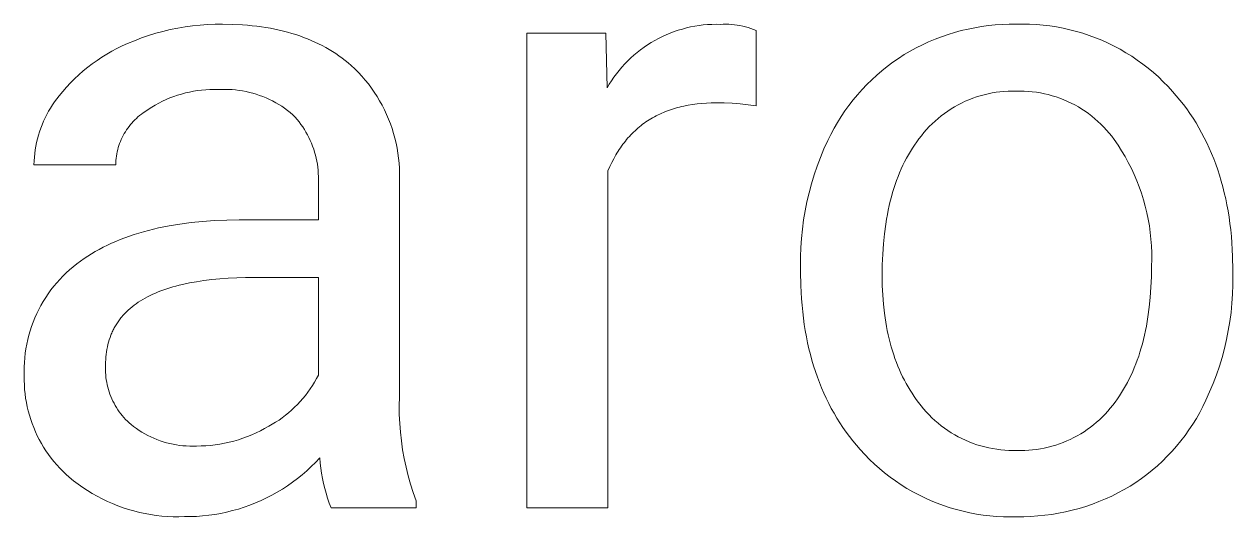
# Model space of a CAD drawing. Header units: millimetres. Extents: x -1576 to 3664, y -445 to 3215.
# Drawn here: x 2599.7 to 2693.6, y 51.7 to 90 of the extents above; entities that cross this region are included whole.
import ezdxf

# ---------------------------------------------------------------- set-up
doc = ezdxf.new("R2010")
doc.units = ezdxf.units.MM
doc.header["$MEASUREMENT"] = 0
doc.layers.add('Domyślny', color=7, linetype='Continuous', true_color=0x000000)

msp = doc.modelspace()

# ---------------------------------------------------------------- linework, layer by layer
at = {"layer": 'Domyślny', "color": 18, "lineweight": 15, "true_color": 0x000000}
for p, q in [((2609.372, 89.088), (2609.931, 89.26)), ((2609.931, 89.26), (2610.496, 89.414)), ((2610.496, 89.414), (2611.065, 89.549)), ((2611.065, 89.549), (2611.639, 89.666)), ((2611.639, 89.666), (2612.215, 89.763)), ((2612.215, 89.763), (2612.795, 89.841)), ((2612.795, 89.841), (2613.377, 89.901)), ((2613.377, 89.901), (2613.961, 89.941)), ((2613.961, 89.941), (2614.546, 89.962)), ((2614.546, 89.962), (2615.131, 89.963)), ((2615.131, 89.963), (2615.915, 89.951)), ((2615.915, 89.951), (2616.678, 89.913)), ((2616.678, 89.913), (2617.052, 89.884)), ((2617.052, 89.884), (2617.42, 89.85)), ((2617.42, 89.85), (2617.783, 89.809)), ((2617.783, 89.809), (2618.141, 89.761)), ((2618.141, 89.761), (2618.493, 89.708)), ((2618.493, 89.708), (2618.84, 89.648)), ((2618.84, 89.648), (2619.181, 89.582)), ((2619.181, 89.582), (2619.517, 89.51)), ((2619.517, 89.51), (2619.848, 89.431)), ((2619.848, 89.431), (2620.174, 89.347)), ((2620.174, 89.347), (2620.494, 89.256)), ((2620.494, 89.256), (2620.808, 89.159)), ((2638.76, 52.408), (2638.76, 89.278)), ((2638.76, 89.278), (2644.885, 89.278)), ((2644.885, 89.278), (2644.989, 85.02)), ((2649.591, 89.15), (2649.897, 89.277)), ((2649.897, 89.277), (2650.207, 89.394)), ((2650.207, 89.394), (2650.52, 89.5)), ((2650.52, 89.5), (2650.837, 89.595)), ((2650.837, 89.595), (2651.158, 89.679)), ((2651.158, 89.679), (2651.48, 89.753)), ((2651.48, 89.753), (2651.805, 89.816)), ((2651.805, 89.816), (2652.133, 89.867)), ((2652.133, 89.867), (2652.461, 89.908)), ((2652.461, 89.908), (2652.791, 89.937)), ((2652.791, 89.937), (2653.121, 89.955)), ((2653.121, 89.955), (2653.453, 89.962)), ((2653.453, 89.962), (2653.784, 89.958)), ((2653.784, 89.958), (2654.003, 89.966)), ((2654.003, 89.966), (2654.222, 89.966)), ((2654.222, 89.966), (2654.442, 89.959)), ((2654.442, 89.959), (2654.661, 89.944)), ((2654.661, 89.944), (2654.879, 89.922)), ((2654.879, 89.922), (2655.097, 89.893)), ((2655.097, 89.893), (2655.313, 89.856)), ((2655.313, 89.856), (2655.528, 89.812)), ((2655.528, 89.812), (2655.742, 89.762)), ((2655.742, 89.762), (2655.954, 89.703)), ((2655.954, 89.703), (2656.163, 89.638)), ((2656.163, 89.638), (2656.371, 89.566)), ((2656.371, 89.566), (2656.575, 89.487)), ((2656.575, 89.487), (2656.575, 83.624)), ((2671.471, 89.171), (2671.984, 89.328)), ((2671.984, 89.328), (2672.502, 89.469)), ((2672.502, 89.469), (2673.025, 89.592)), ((2673.025, 89.592), (2673.551, 89.697)), ((2673.551, 89.697), (2674.08, 89.785)), ((2674.08, 89.785), (2674.612, 89.856)), ((2674.612, 89.856), (2675.146, 89.909)), ((2675.146, 89.909), (2675.682, 89.944)), ((2675.682, 89.944), (2676.218, 89.961)), ((2676.218, 89.961), (2676.755, 89.96)), ((2676.755, 89.96), (2677.281, 89.97)), ((2677.281, 89.97), (2677.807, 89.962)), ((2677.807, 89.962), (2678.332, 89.937)), ((2678.332, 89.937), (2678.856, 89.893)), ((2678.856, 89.893), (2679.378, 89.832)), ((2679.378, 89.832), (2679.898, 89.753)), ((2679.898, 89.753), (2680.415, 89.657)), ((2680.415, 89.657), (2680.928, 89.543)), ((2680.928, 89.543), (2681.438, 89.411)), ((2681.438, 89.411), (2681.942, 89.263)), ((2681.942, 89.263), (2682.441, 89.097)), ((2606.918, 88.079), (2607.322, 88.278)), ((2607.322, 88.278), (2607.733, 88.463)), ((2607.733, 88.463), (2608.272, 88.689)), ((2608.272, 88.689), (2608.819, 88.898)), ((2608.819, 88.898), (2609.372, 89.088)), ((2620.808, 89.159), (2621.118, 89.055)), ((2621.118, 89.055), (2621.422, 88.946)), ((2621.422, 88.946), (2621.72, 88.83)), ((2621.72, 88.83), (2622.013, 88.708)), ((2622.013, 88.708), (2622.301, 88.581)), ((2622.301, 88.581), (2622.584, 88.446)), ((2622.584, 88.446), (2622.861, 88.306)), ((2622.861, 88.306), (2623.133, 88.16)), ((2647.862, 88.179), (2648.136, 88.365)), ((2648.136, 88.365), (2648.416, 88.542)), ((2648.416, 88.542), (2648.702, 88.709)), ((2648.702, 88.709), (2648.993, 88.866)), ((2648.993, 88.866), (2649.29, 89.013)), ((2649.29, 89.013), (2649.591, 89.15)), ((2669, 88.132), (2669.48, 88.373)), ((2669.48, 88.373), (2669.967, 88.597)), ((2669.967, 88.597), (2670.462, 88.805)), ((2670.462, 88.805), (2670.964, 88.996)), ((2670.964, 88.996), (2671.471, 89.171)), ((2682.441, 89.097), (2682.934, 88.915)), ((2682.934, 88.915), (2683.421, 88.716)), ((2683.421, 88.716), (2683.901, 88.5)), ((2683.901, 88.5), (2684.373, 88.268)), ((2684.373, 88.268), (2684.837, 88.021)), ((2605.374, 87.156), (2605.749, 87.406)), ((2605.749, 87.406), (2606.131, 87.643)), ((2606.131, 87.643), (2606.521, 87.868)), ((2606.521, 87.868), (2606.918, 88.079)), ((2623.133, 88.16), (2623.399, 88.008)), ((2623.399, 88.008), (2623.66, 87.849)), ((2623.66, 87.849), (2623.915, 87.684)), ((2623.915, 87.684), (2624.165, 87.514)), ((2624.165, 87.514), (2624.41, 87.337)), ((2624.41, 87.337), (2624.649, 87.154)), ((2646.594, 87.117), (2646.833, 87.347)), ((2646.833, 87.347), (2647.08, 87.568)), ((2647.08, 87.568), (2647.333, 87.78)), ((2647.333, 87.78), (2647.594, 87.984)), ((2647.594, 87.984), (2647.862, 88.179)), ((2667.183, 87.01), (2667.619, 87.315)), ((2667.619, 87.315), (2668.065, 87.604)), ((2668.065, 87.604), (2668.528, 87.876)), ((2668.528, 87.876), (2669, 88.132)), ((2684.837, 88.021), (2685.292, 87.758)), ((2685.292, 87.758), (2685.738, 87.479)), ((2685.738, 87.479), (2686.175, 87.186)), ((2604.303, 86.335), (2604.651, 86.62)), ((2604.651, 86.62), (2605.008, 86.894)), ((2605.008, 86.894), (2605.374, 87.156)), ((2624.649, 87.154), (2624.883, 86.965)), ((2624.883, 86.965), (2625.112, 86.77)), ((2625.112, 86.77), (2625.398, 86.5)), ((2625.398, 86.5), (2625.675, 86.22)), ((2645.721, 86.123), (2645.927, 86.383)), ((2645.927, 86.383), (2646.141, 86.635)), ((2646.141, 86.635), (2646.364, 86.88)), ((2646.364, 86.88), (2646.594, 87.117)), ((2666.342, 86.358), (2666.757, 86.691)), ((2666.757, 86.691), (2667.183, 87.01)), ((2686.175, 87.186), (2686.601, 86.878)), ((2686.601, 86.878), (2687.016, 86.555)), ((2687.016, 86.555), (2687.421, 86.219)), ((2603.318, 85.412), (2603.636, 85.731)), ((2603.636, 85.731), (2603.965, 86.038)), ((2603.965, 86.038), (2604.303, 86.335)), ((2625.675, 86.22), (2625.942, 85.931)), ((2625.942, 85.931), (2626.199, 85.633)), ((2626.199, 85.633), (2626.446, 85.326)), ((2645.158, 85.305), (2645.336, 85.584)), ((2645.336, 85.584), (2645.524, 85.857)), ((2645.524, 85.857), (2645.721, 86.123)), ((2665.167, 85.279), (2665.547, 85.652)), ((2665.547, 85.652), (2665.939, 86.012)), ((2665.939, 86.012), (2666.342, 86.358)), ((2687.421, 86.219), (2687.813, 85.869)), ((2687.813, 85.869), (2688.194, 85.506)), ((2688.194, 85.506), (2688.562, 85.131)), ((2602.428, 84.397), (2602.714, 84.745)), ((2602.714, 84.745), (2603.01, 85.084)), ((2603.01, 85.084), (2603.318, 85.412)), ((2611.939, 84.548), (2611.635, 84.457)), ((2612.246, 84.629), (2611.939, 84.548)), ((2612.555, 84.7), (2612.246, 84.629)), ((2612.867, 84.759), (2612.555, 84.7)), ((2613.181, 84.808), (2612.867, 84.759)), ((2613.496, 84.845), (2613.181, 84.808)), ((2613.813, 84.872), (2613.496, 84.845)), ((2614.13, 84.888), (2613.813, 84.872)), ((2614.447, 84.892), (2614.13, 84.888)), ((2614.764, 84.886), (2614.447, 84.892)), ((2615.038, 84.9), (2614.764, 84.886)), ((2615.312, 84.904), (2615.038, 84.9)), ((2615.587, 84.9), (2615.312, 84.904)), ((2615.86, 84.886), (2615.587, 84.9)), ((2616.134, 84.862), (2615.86, 84.886)), ((2616.406, 84.83), (2616.134, 84.862)), ((2616.677, 84.788), (2616.406, 84.83)), ((2616.946, 84.737), (2616.677, 84.788)), ((2617.214, 84.677), (2616.946, 84.737)), ((2617.479, 84.607), (2617.214, 84.677)), ((2617.742, 84.529), (2617.479, 84.607)), ((2618.002, 84.442), (2617.742, 84.529)), ((2626.446, 85.326), (2626.682, 85.011)), ((2626.682, 85.011), (2626.907, 84.688)), ((2626.907, 84.688), (2627.121, 84.358)), ((2644.989, 85.02), (2645.158, 85.305)), ((2664.107, 84.087), (2664.447, 84.496)), ((2664.447, 84.496), (2664.8, 84.894)), ((2664.8, 84.894), (2665.167, 85.279)), ((2674.281, 84.497), (2673.98, 84.415)), ((2674.585, 84.57), (2674.281, 84.497)), ((2674.891, 84.631), (2674.585, 84.57)), ((2675.199, 84.683), (2674.891, 84.631)), ((2675.508, 84.723), (2675.199, 84.683)), ((2675.819, 84.753), (2675.508, 84.723)), ((2676.131, 84.772), (2675.819, 84.753)), ((2676.443, 84.78), (2676.131, 84.772)), ((2676.755, 84.778), (2676.443, 84.78)), ((2677.071, 84.781), (2676.755, 84.778)), ((2677.387, 84.774), (2677.071, 84.781)), ((2677.703, 84.756), (2677.387, 84.774)), ((2678.018, 84.726), (2677.703, 84.756)), ((2678.331, 84.686), (2678.018, 84.726)), ((2678.643, 84.635), (2678.331, 84.686)), ((2678.953, 84.573), (2678.643, 84.635)), ((2679.261, 84.5), (2678.953, 84.573)), ((2679.566, 84.417), (2679.261, 84.5)), ((2688.562, 85.131), (2688.917, 84.743)), ((2688.917, 84.743), (2689.203, 84.414)), ((2601.758, 83.453), (2601.914, 83.697)), ((2601.914, 83.697), (2602.078, 83.936)), ((2602.078, 83.936), (2602.249, 84.17)), ((2602.249, 84.17), (2602.428, 84.397)), ((2609.895, 83.691), (2609.622, 83.528)), ((2610.173, 83.843), (2609.895, 83.691)), ((2610.456, 83.986), (2610.173, 83.843)), ((2610.745, 84.119), (2610.456, 83.986)), ((2611.037, 84.242), (2610.745, 84.119)), ((2611.334, 84.354), (2611.037, 84.242)), ((2611.635, 84.457), (2611.334, 84.354)), ((2618.259, 84.346), (2618.002, 84.442)), ((2618.512, 84.241), (2618.259, 84.346)), ((2618.762, 84.128), (2618.512, 84.241)), ((2619.008, 84.006), (2618.762, 84.128)), ((2619.249, 83.876), (2619.008, 84.006)), ((2619.486, 83.738), (2619.249, 83.876)), ((2619.718, 83.592), (2619.486, 83.738)), ((2619.945, 83.438), (2619.718, 83.592)), ((2627.121, 84.358), (2627.324, 84.02)), ((2627.324, 84.02), (2627.515, 83.676)), ((2627.515, 83.676), (2627.694, 83.326)), ((2650.781, 83.578), (2650.617, 83.538)), ((2650.946, 83.616), (2650.781, 83.578)), ((2651.283, 83.683), (2650.946, 83.616)), ((2651.628, 83.739), (2651.283, 83.683)), ((2651.981, 83.786), (2651.628, 83.739)), ((2652.341, 83.822), (2651.981, 83.786)), ((2652.71, 83.848), (2652.341, 83.822)), ((2653.086, 83.863), (2652.71, 83.848)), ((2653.469, 83.869), (2653.086, 83.863)), ((2654.093, 83.86), (2653.469, 83.869)), ((2654.716, 83.832), (2654.093, 83.86)), ((2655.338, 83.783), (2654.716, 83.832)), ((2655.958, 83.714), (2655.338, 83.783)), ((2656.575, 83.624), (2655.958, 83.714)), ((2663.468, 83.236), (2663.78, 83.667)), ((2663.78, 83.667), (2664.107, 84.087)), ((2671.978, 83.553), (2671.711, 83.392)), ((2672.25, 83.706), (2671.978, 83.553)), ((2672.528, 83.848), (2672.25, 83.706)), ((2672.81, 83.982), (2672.528, 83.848)), ((2673.097, 84.105), (2672.81, 83.982)), ((2673.388, 84.218), (2673.097, 84.105)), ((2673.682, 84.322), (2673.388, 84.218)), ((2673.98, 84.415), (2673.682, 84.322)), ((2679.868, 84.322), (2679.566, 84.417)), ((2680.166, 84.218), (2679.868, 84.322)), ((2680.461, 84.103), (2680.166, 84.218)), ((2680.751, 83.978), (2680.461, 84.103)), ((2681.037, 83.843), (2680.751, 83.978)), ((2681.318, 83.698), (2681.037, 83.843)), ((2681.594, 83.543), (2681.318, 83.698)), ((2689.203, 84.414), (2689.481, 84.078)), ((2689.481, 84.078), (2689.75, 83.736)), ((2689.75, 83.736), (2690.009, 83.387)), ((2601.22, 82.429), (2601.341, 82.691)), ((2601.341, 82.691), (2601.472, 82.95)), ((2601.472, 82.95), (2601.611, 83.204)), ((2601.611, 83.204), (2601.758, 83.453)), ((2608.428, 82.658), (2608.306, 82.541)), ((2608.554, 82.771), (2608.428, 82.658)), ((2608.684, 82.879), (2608.554, 82.771)), ((2608.817, 82.982), (2608.684, 82.879)), ((2608.954, 83.081), (2608.817, 82.982)), ((2609.094, 83.176), (2608.954, 83.081)), ((2609.355, 83.357), (2609.094, 83.176)), ((2609.622, 83.528), (2609.355, 83.357)), ((2620.166, 83.277), (2619.945, 83.438)), ((2620.382, 83.108), (2620.166, 83.277)), ((2620.592, 82.932), (2620.382, 83.108)), ((2620.756, 82.755), (2620.592, 82.932)), ((2620.914, 82.572), (2620.756, 82.755)), ((2627.694, 83.326), (2627.861, 82.969)), ((2627.861, 82.969), (2628.015, 82.607)), ((2648.396, 82.628), (2648.263, 82.547)), ((2648.53, 82.707), (2648.396, 82.628)), ((2648.666, 82.783), (2648.53, 82.707)), ((2648.805, 82.857), (2648.666, 82.783)), ((2648.945, 82.928), (2648.805, 82.857)), ((2649.087, 82.996), (2648.945, 82.928)), ((2649.231, 83.062), (2649.087, 82.996)), ((2649.378, 83.125), (2649.231, 83.062)), ((2649.526, 83.186), (2649.378, 83.125)), ((2649.676, 83.244), (2649.526, 83.186)), ((2649.828, 83.299), (2649.676, 83.244)), ((2649.982, 83.352), (2649.828, 83.299)), ((2650.138, 83.403), (2649.982, 83.352)), ((2650.295, 83.45), (2650.138, 83.403)), ((2650.455, 83.496), (2650.295, 83.45)), ((2650.617, 83.538), (2650.455, 83.496)), ((2662.888, 82.344), (2663.171, 82.795)), ((2663.171, 82.795), (2663.468, 83.236)), ((2670.703, 82.656), (2670.468, 82.451)), ((2670.945, 82.853), (2670.703, 82.656)), ((2671.194, 83.041), (2670.945, 82.853)), ((2671.45, 83.221), (2671.194, 83.041)), ((2671.711, 83.392), (2671.45, 83.221)), ((2681.864, 83.379), (2681.594, 83.543)), ((2682.128, 83.205), (2681.864, 83.379)), ((2682.386, 83.023), (2682.128, 83.205)), ((2682.638, 82.831), (2682.386, 83.023)), ((2682.882, 82.631), (2682.638, 82.831)), ((2683.12, 82.422), (2682.882, 82.631)), ((2690.009, 83.387), (2690.26, 83.031)), ((2690.26, 83.031), (2690.502, 82.668)), ((2690.502, 82.668), (2690.734, 82.299)), ((2600.908, 81.618), (2601.003, 81.892)), ((2601.003, 81.892), (2601.107, 82.162)), ((2601.107, 82.162), (2601.22, 82.429)), ((2607.663, 81.761), (2607.572, 81.619)), ((2607.759, 81.9), (2607.663, 81.761)), ((2607.86, 82.036), (2607.759, 81.9)), ((2607.965, 82.168), (2607.86, 82.036)), ((2608.074, 82.296), (2607.965, 82.168)), ((2608.188, 82.421), (2608.074, 82.296)), ((2608.306, 82.541), (2608.188, 82.421)), ((2621.065, 82.385), (2620.914, 82.572)), ((2621.21, 82.192), (2621.065, 82.385)), ((2621.348, 81.995), (2621.21, 82.192)), ((2621.48, 81.793), (2621.348, 81.995)), ((2621.604, 81.587), (2621.48, 81.793)), ((2628.015, 82.607), (2628.158, 82.24)), ((2628.158, 82.24), (2628.287, 81.869)), ((2628.287, 81.869), (2628.404, 81.493)), ((2647.159, 81.699), (2647.046, 81.592)), ((2647.274, 81.803), (2647.159, 81.699)), ((2647.391, 81.905), (2647.274, 81.803)), ((2647.51, 82.005), (2647.391, 81.905)), ((2647.63, 82.102), (2647.51, 82.005)), ((2647.753, 82.196), (2647.63, 82.102)), ((2647.878, 82.287), (2647.753, 82.196)), ((2648.004, 82.376), (2647.878, 82.287)), ((2648.133, 82.463), (2648.004, 82.376)), ((2648.263, 82.547), (2648.133, 82.463)), ((2662.369, 81.416), (2662.621, 81.884)), ((2662.621, 81.884), (2662.888, 82.344)), ((2669.806, 81.788), (2669.602, 81.553)), ((2670.019, 82.017), (2669.806, 81.788)), ((2670.24, 82.238), (2670.019, 82.017)), ((2670.468, 82.451), (2670.24, 82.238)), ((2683.35, 82.205), (2683.12, 82.422)), ((2683.573, 81.981), (2683.35, 82.205)), ((2683.787, 81.748), (2683.573, 81.981)), ((2683.993, 81.509), (2683.787, 81.748)), ((2690.734, 82.299), (2690.958, 81.923)), ((2690.958, 81.923), (2691.172, 81.54)), ((2600.62, 80.497), (2600.678, 80.781)), ((2600.678, 80.781), (2600.745, 81.062)), ((2600.745, 81.062), (2600.822, 81.342)), ((2600.822, 81.342), (2600.908, 81.618)), ((2607.19, 80.868), (2607.13, 80.71)), ((2607.256, 81.023), (2607.19, 80.868)), ((2607.328, 81.176), (2607.256, 81.023)), ((2607.404, 81.326), (2607.328, 81.176)), ((2607.485, 81.474), (2607.404, 81.326)), ((2607.572, 81.619), (2607.485, 81.474)), ((2621.722, 81.377), (2621.604, 81.587)), ((2621.832, 81.162), (2621.722, 81.377)), ((2621.936, 80.945), (2621.832, 81.162)), ((2622.031, 80.724), (2621.936, 80.945)), ((2628.404, 81.493), (2628.508, 81.113)), ((2628.508, 81.113), (2628.599, 80.73)), ((2646.311, 80.769), (2646.214, 80.642)), ((2646.41, 80.895), (2646.311, 80.769)), ((2646.511, 81.017), (2646.41, 80.895)), ((2646.614, 81.137), (2646.511, 81.017)), ((2646.719, 81.255), (2646.614, 81.137)), ((2646.826, 81.37), (2646.719, 81.255)), ((2646.935, 81.482), (2646.826, 81.37)), ((2647.046, 81.592), (2646.935, 81.482)), ((2661.835, 80.284), (2662.133, 80.939)), ((2662.133, 80.939), (2662.369, 81.416)), ((2669.042, 80.827), (2668.871, 80.587)), ((2669.217, 81.061), (2669.042, 80.827)), ((2669.405, 81.31), (2669.217, 81.061)), ((2669.602, 81.553), (2669.405, 81.31)), ((2684.191, 81.262), (2683.993, 81.509)), ((2684.38, 81.009), (2684.191, 81.262)), ((2684.676, 80.579), (2684.38, 81.009)), ((2691.172, 81.54), (2691.378, 81.15)), ((2691.378, 81.15), (2691.574, 80.754)), ((2691.574, 80.754), (2691.761, 80.351)), ((2600.504, 79.636), (2600.533, 79.924)), ((2600.533, 79.924), (2600.572, 80.211)), ((2600.572, 80.211), (2600.62, 80.497)), ((2606.907, 79.897), (2606.88, 79.73)), ((2606.941, 80.062), (2606.907, 79.897)), ((2606.98, 80.227), (2606.941, 80.062)), ((2607.024, 80.389), (2606.98, 80.227)), ((2607.074, 80.551), (2607.024, 80.389)), ((2607.13, 80.71), (2607.074, 80.551)), ((2622.12, 80.499), (2622.031, 80.724)), ((2622.2, 80.272), (2622.12, 80.499)), ((2622.273, 80.043), (2622.2, 80.272)), ((2622.338, 79.811), (2622.273, 80.043)), ((2622.395, 79.577), (2622.338, 79.811)), ((2628.599, 80.73), (2628.677, 80.344)), ((2628.677, 80.344), (2628.741, 79.956)), ((2628.741, 79.956), (2628.792, 79.565)), ((2645.672, 79.821), (2645.588, 79.675)), ((2645.757, 79.964), (2645.672, 79.821)), ((2645.845, 80.105), (2645.757, 79.964)), ((2645.934, 80.243), (2645.845, 80.105)), ((2646.025, 80.378), (2645.934, 80.243)), ((2646.118, 80.511), (2646.025, 80.378)), ((2646.214, 80.642), (2646.118, 80.511)), ((2661.559, 79.62), (2661.835, 80.284)), ((2668.395, 79.829), (2668.247, 79.563)), ((2668.548, 80.088), (2668.395, 79.829)), ((2668.707, 80.341), (2668.548, 80.088)), ((2668.871, 80.587), (2668.707, 80.341)), ((2684.958, 80.14), (2684.676, 80.579)), ((2685.224, 79.692), (2684.958, 80.14)), ((2691.761, 80.351), (2691.94, 79.941)), ((2691.94, 79.941), (2692.109, 79.524)), ((2600.474, 79.058), (2600.484, 79.347)), ((2606.825, 79.058), (2600.474, 79.058)), ((2600.484, 79.347), (2600.504, 79.636)), ((2606.83, 79.227), (2606.825, 79.058)), ((2606.841, 79.395), (2606.83, 79.227)), ((2606.858, 79.563), (2606.841, 79.395)), ((2606.88, 79.73), (2606.858, 79.563)), ((2622.445, 79.341), (2622.395, 79.577)), ((2622.486, 79.103), (2622.445, 79.341)), ((2622.519, 78.865), (2622.486, 79.103)), ((2622.545, 78.625), (2622.519, 78.865)), ((2628.792, 79.565), (2628.83, 79.174)), ((2628.83, 79.174), (2628.855, 78.781)), ((2645.2, 78.907), (2645.059, 78.582)), ((2645.35, 79.222), (2645.2, 78.907)), ((2645.507, 79.526), (2645.35, 79.222)), ((2645.588, 79.675), (2645.507, 79.526)), ((2661.073, 78.267), (2661.305, 78.947)), ((2661.305, 78.947), (2661.559, 79.62)), ((2667.968, 79.013), (2667.836, 78.728)), ((2668.104, 79.291), (2667.968, 79.013)), ((2668.247, 79.563), (2668.104, 79.291)), ((2685.476, 79.235), (2685.224, 79.692)), ((2685.712, 78.77), (2685.476, 79.235)), ((2692.109, 79.524), (2692.269, 79.101)), ((2692.269, 79.101), (2692.42, 78.671)), ((2622.562, 78.385), (2622.545, 78.625)), ((2622.571, 78.144), (2622.562, 78.385)), ((2622.571, 77.903), (2622.571, 78.144)), ((2628.855, 78.781), (2628.866, 78.387)), ((2628.866, 78.387), (2628.863, 77.994)), ((2628.863, 77.994), (2628.863, 61.033)), ((2645.059, 78.582), (2645.059, 52.408)), ((2660.864, 77.579), (2661.073, 78.267)), ((2667.59, 78.14), (2667.476, 77.837)), ((2667.711, 78.438), (2667.59, 78.14)), ((2667.836, 78.728), (2667.711, 78.438)), ((2685.933, 78.297), (2685.712, 78.77)), ((2686.138, 77.817), (2685.933, 78.297)), ((2692.42, 78.671), (2692.562, 78.234)), ((2692.562, 78.234), (2692.694, 77.79)), ((2622.564, 77.662), (2622.571, 77.903)), ((2622.564, 74.766), (2622.564, 77.662)), ((2660.677, 76.884), (2660.864, 77.579)), ((2667.263, 77.211), (2667.165, 76.888)), ((2667.367, 77.527), (2667.263, 77.211)), ((2667.476, 77.837), (2667.367, 77.527)), ((2686.326, 77.331), (2686.138, 77.817)), ((2686.499, 76.838), (2686.326, 77.331)), ((2692.694, 77.79), (2692.818, 77.34)), ((2692.818, 77.34), (2692.932, 76.883)), ((2660.373, 75.479), (2660.514, 76.184)), ((2660.514, 76.184), (2660.677, 76.884)), ((2666.986, 76.224), (2666.905, 75.882)), ((2667.073, 76.559), (2666.986, 76.224)), ((2667.165, 76.888), (2667.073, 76.559)), ((2686.655, 76.34), (2686.499, 76.838)), ((2686.794, 75.838), (2686.655, 76.34)), ((2692.932, 76.883), (2693.038, 76.419)), ((2693.038, 76.419), (2693.134, 75.948)), ((2660.256, 74.769), (2660.373, 75.479)), ((2666.759, 75.18), (2666.695, 74.82)), ((2666.829, 75.535), (2666.759, 75.18)), ((2666.905, 75.882), (2666.829, 75.535)), ((2686.916, 75.331), (2686.794, 75.838)), ((2687.021, 74.82), (2686.916, 75.331)), ((2693.134, 75.948), (2693.221, 75.471)), ((2693.221, 75.471), (2693.299, 74.987)), ((2610.156, 74.149), (2610.559, 74.233)), ((2610.559, 74.233), (2610.968, 74.312)), ((2610.968, 74.312), (2611.809, 74.45)), ((2611.809, 74.45), (2612.676, 74.563)), ((2612.676, 74.563), (2613.572, 74.652)), ((2613.572, 74.652), (2614.494, 74.715)), ((2614.494, 74.715), (2615.445, 74.753)), ((2615.445, 74.753), (2616.422, 74.766)), ((2616.422, 74.766), (2622.564, 74.766)), ((2660.162, 74.056), (2660.256, 74.769)), ((2666.636, 74.453), (2666.535, 73.7)), ((2666.695, 74.82), (2666.636, 74.453)), ((2687.11, 74.306), (2687.021, 74.82)), ((2687.181, 73.789), (2687.11, 74.306)), ((2693.299, 74.987), (2693.368, 74.496)), ((2693.368, 74.496), (2693.428, 73.998)), ((2606.84, 73.108), (2607.181, 73.249)), ((2607.181, 73.249), (2607.529, 73.383)), ((2607.529, 73.383), (2607.883, 73.511)), ((2607.883, 73.511), (2608.245, 73.632)), ((2608.245, 73.632), (2608.613, 73.748)), ((2608.613, 73.748), (2608.988, 73.857)), ((2608.988, 73.857), (2609.371, 73.961)), ((2609.371, 73.961), (2609.76, 74.058)), ((2609.76, 74.058), (2610.156, 74.149)), ((2660.044, 72.623), (2660.091, 73.341)), ((2660.091, 73.341), (2660.162, 74.056)), ((2666.535, 73.7), (2666.457, 72.922)), ((2687.235, 73.27), (2687.181, 73.789)), ((2687.271, 72.749), (2687.235, 73.27)), ((2693.428, 73.998), (2693.478, 73.494)), ((2693.478, 73.494), (2693.52, 72.983)), ((2604.942, 72.139), (2605.241, 72.316)), ((2605.241, 72.316), (2605.547, 72.486)), ((2605.547, 72.486), (2605.86, 72.651)), ((2605.86, 72.651), (2606.18, 72.81)), ((2606.18, 72.81), (2606.507, 72.962)), ((2606.507, 72.962), (2606.84, 73.108)), ((2660.021, 71.904), (2660.044, 72.623)), ((2666.457, 72.922), (2666.4, 72.118)), ((2687.29, 72.228), (2687.271, 72.749)), ((2693.52, 72.983), (2693.552, 72.465)), ((2693.552, 72.465), (2693.575, 71.94)), ((2603.518, 71.138), (2603.798, 71.36)), ((2603.798, 71.36), (2604.086, 71.572)), ((2604.086, 71.572), (2604.364, 71.767)), ((2604.364, 71.767), (2604.649, 71.956)), ((2604.649, 71.956), (2604.942, 72.139)), ((2660.022, 71.185), (2660.021, 71.904)), ((2666.4, 72.118), (2666.367, 71.289)), ((2687.277, 71.185), (2687.292, 71.706)), ((2687.292, 71.706), (2687.29, 72.228)), ((2693.575, 71.94), (2693.593, 70.871)), ((2602.479, 70.158), (2602.726, 70.416)), ((2602.726, 70.416), (2602.982, 70.666)), ((2602.982, 70.666), (2603.246, 70.907)), ((2603.246, 70.907), (2603.518, 71.138)), ((2660.022, 70.749), (2660.022, 71.185)), ((2660.04, 69.686), (2660.022, 70.749)), ((2666.367, 71.289), (2666.355, 70.435)), ((2666.355, 70.435), (2666.366, 69.678)), ((2687.266, 70.35), (2687.277, 71.185)), ((2693.593, 70.871), (2693.593, 70.435)), ((2693.593, 70.435), (2693.593, 69.722)), ((2601.793, 69.335), (2602.012, 69.617)), ((2602.012, 69.617), (2602.241, 69.892)), ((2602.241, 69.892), (2602.479, 70.158)), ((2611.019, 69.495), (2610.785, 69.421)), ((2611.26, 69.567), (2611.019, 69.495)), ((2611.506, 69.635), (2611.26, 69.567)), ((2611.758, 69.699), (2611.506, 69.635)), ((2612.015, 69.761), (2611.758, 69.699)), ((2612.547, 69.874), (2612.015, 69.761)), ((2613.102, 69.973), (2612.547, 69.874)), ((2613.68, 70.059), (2613.102, 69.973)), ((2614.281, 70.133), (2613.68, 70.059)), ((2614.904, 70.192), (2614.281, 70.133)), ((2615.55, 70.239), (2614.904, 70.192)), ((2616.219, 70.272), (2615.55, 70.239)), ((2616.911, 70.292), (2616.219, 70.272)), ((2617.626, 70.299), (2616.911, 70.292)), ((2622.564, 70.299), (2617.626, 70.299)), ((2622.564, 62.726), (2622.564, 70.299)), ((2660.062, 69.165), (2660.04, 69.686)), ((2666.366, 69.678), (2666.4, 68.94)), ((2687.177, 68.749), (2687.232, 69.538)), ((2687.232, 69.538), (2687.266, 70.35)), ((2693.593, 69.722), (2693.57, 69.01)), ((2601.195, 68.445), (2601.384, 68.748)), ((2601.384, 68.748), (2601.583, 69.045)), ((2601.583, 69.045), (2601.793, 69.335)), ((2608.928, 68.6), (2608.75, 68.492)), ((2609.111, 68.704), (2608.928, 68.6)), ((2609.301, 68.805), (2609.111, 68.704)), ((2609.496, 68.903), (2609.301, 68.805)), ((2609.696, 68.998), (2609.496, 68.903)), ((2609.903, 69.089), (2609.696, 68.998)), ((2610.115, 69.177), (2609.903, 69.089)), ((2610.332, 69.261), (2610.115, 69.177)), ((2610.556, 69.343), (2610.332, 69.261)), ((2610.785, 69.421), (2610.556, 69.343)), ((2660.094, 68.65), (2660.062, 69.165)), ((2660.134, 68.142), (2660.094, 68.65)), ((2666.4, 68.94), (2666.455, 68.221)), ((2687.1, 67.985), (2687.177, 68.749)), ((2693.57, 69.01), (2693.523, 68.299)), ((2600.692, 67.499), (2600.849, 67.82)), ((2600.849, 67.82), (2601.017, 68.135)), ((2601.017, 68.135), (2601.195, 68.445)), ((2607.663, 67.645), (2607.531, 67.51)), ((2607.801, 67.776), (2607.663, 67.645)), ((2607.945, 67.903), (2607.801, 67.776)), ((2608.095, 68.028), (2607.945, 67.903)), ((2608.25, 68.149), (2608.095, 68.028)), ((2608.411, 68.266), (2608.25, 68.149)), ((2608.578, 68.381), (2608.411, 68.266)), ((2608.75, 68.492), (2608.578, 68.381)), ((2660.184, 67.641), (2660.134, 68.142)), ((2660.242, 67.146), (2660.184, 67.641)), ((2666.455, 68.221), (2666.532, 67.52)), ((2687.001, 67.244), (2687.1, 67.985)), ((2693.523, 68.299), (2693.453, 67.589)), ((2600.289, 66.506), (2600.412, 66.841)), ((2600.412, 66.841), (2600.546, 67.172)), ((2600.546, 67.172), (2600.692, 67.499)), ((2606.903, 66.713), (2606.854, 66.636)), ((2606.953, 66.79), (2606.903, 66.713)), ((2607.004, 66.865), (2606.953, 66.79)), ((2607.057, 66.94), (2607.004, 66.865)), ((2607.111, 67.015), (2607.057, 66.94)), ((2607.167, 67.088), (2607.111, 67.015)), ((2607.224, 67.16), (2607.167, 67.088)), ((2607.282, 67.232), (2607.224, 67.16)), ((2607.404, 67.373), (2607.282, 67.232)), ((2607.531, 67.51), (2607.404, 67.373)), ((2660.31, 66.659), (2660.242, 67.146)), ((2660.386, 66.178), (2660.31, 66.659)), ((2666.532, 67.52), (2666.579, 67.177)), ((2666.579, 67.177), (2666.631, 66.839)), ((2666.631, 66.839), (2666.689, 66.505)), ((2686.879, 66.526), (2686.943, 66.882)), ((2686.943, 66.882), (2687.001, 67.244)), ((2693.359, 66.883), (2693.243, 66.18)), ((2693.453, 67.589), (2693.359, 66.883)), ((2599.99, 65.476), (2600.078, 65.823)), ((2600.078, 65.823), (2600.178, 66.166)), ((2600.178, 66.166), (2600.289, 66.506)), ((2606.445, 65.816), (2606.381, 65.642)), ((2606.48, 65.901), (2606.445, 65.816)), ((2606.516, 65.986), (2606.48, 65.901)), ((2606.553, 66.07), (2606.516, 65.986)), ((2606.592, 66.153), (2606.553, 66.07)), ((2606.632, 66.236), (2606.592, 66.153)), ((2606.674, 66.317), (2606.632, 66.236)), ((2606.717, 66.398), (2606.674, 66.317)), ((2606.761, 66.478), (2606.717, 66.398)), ((2606.807, 66.557), (2606.761, 66.478)), ((2606.854, 66.636), (2606.807, 66.557)), ((2660.472, 65.703), (2660.386, 66.178)), ((2666.689, 66.505), (2666.753, 66.175)), ((2666.753, 66.175), (2666.822, 65.851)), ((2666.822, 65.851), (2666.896, 65.531)), ((2686.655, 65.493), (2686.736, 65.832)), ((2686.736, 65.832), (2686.81, 66.176)), ((2686.81, 66.176), (2686.879, 66.526)), ((2693.243, 66.18), (2693.104, 65.481)), ((2599.851, 64.775), (2599.914, 65.127)), ((2599.914, 65.127), (2599.99, 65.476)), ((2606.178, 64.913), (2606.141, 64.723)), ((2606.22, 65.1), (2606.178, 64.913)), ((2606.268, 65.284), (2606.22, 65.1)), ((2606.321, 65.464), (2606.268, 65.284)), ((2606.381, 65.642), (2606.321, 65.464)), ((2660.567, 65.236), (2660.472, 65.703)), ((2660.67, 64.775), (2660.567, 65.236)), ((2666.896, 65.531), (2666.977, 65.216)), ((2666.977, 65.216), (2667.062, 64.906)), ((2667.062, 64.906), (2667.153, 64.6)), ((2686.382, 64.513), (2686.479, 64.834)), ((2686.479, 64.834), (2686.57, 65.161)), ((2686.57, 65.161), (2686.655, 65.493)), ((2692.941, 64.787), (2692.756, 64.098)), ((2693.104, 65.481), (2692.941, 64.787)), ((2599.732, 63.71), (2599.759, 64.067)), ((2599.759, 64.067), (2599.799, 64.422)), ((2599.799, 64.422), (2599.851, 64.775)), ((2606.051, 63.928), (2606.043, 63.721)), ((2606.065, 64.132), (2606.051, 63.928)), ((2606.085, 64.332), (2606.065, 64.132)), ((2606.11, 64.529), (2606.085, 64.332)), ((2606.141, 64.723), (2606.11, 64.529)), ((2660.783, 64.32), (2660.67, 64.775)), ((2660.905, 63.873), (2660.783, 64.32)), ((2661.035, 63.432), (2660.905, 63.873)), ((2667.153, 64.6), (2667.25, 64.299)), ((2667.25, 64.299), (2667.352, 64.003)), ((2667.352, 64.003), (2667.46, 63.712)), ((2686.059, 63.585), (2686.172, 63.889)), ((2686.172, 63.889), (2686.28, 64.198)), ((2686.28, 64.198), (2686.382, 64.513)), ((2692.756, 64.098), (2692.549, 63.417)), ((2599.714, 62.996), (2599.717, 63.353)), ((2599.724, 62.639), (2599.714, 62.996)), ((2599.717, 63.353), (2599.732, 63.71)), ((2606.033, 63.318), (2606.032, 63.125)), ((2606.032, 63.125), (2606.037, 62.933)), ((2606.04, 63.511), (2606.033, 63.318)), ((2606.037, 62.933), (2606.05, 62.74)), ((2606.043, 63.721), (2606.04, 63.511)), ((2661.175, 62.997), (2661.035, 63.432)), ((2661.324, 62.569), (2661.175, 62.997)), ((2667.46, 63.712), (2667.573, 63.426)), ((2667.573, 63.426), (2667.692, 63.144)), ((2667.692, 63.144), (2667.816, 62.867)), ((2685.687, 62.71), (2685.816, 62.996)), ((2685.816, 62.996), (2685.941, 63.288)), ((2685.941, 63.288), (2686.059, 63.585)), ((2692.549, 63.417), (2692.319, 62.742)), ((2599.721, 62.298), (2599.724, 62.639)), ((2599.731, 61.957), (2599.721, 62.298)), ((2606.05, 62.74), (2606.068, 62.548)), ((2606.068, 62.548), (2606.094, 62.357)), ((2606.094, 62.357), (2606.125, 62.167)), ((2606.125, 62.167), (2606.163, 61.978)), ((2606.163, 61.978), (2606.208, 61.79)), ((2622.101, 61.911), (2622.264, 62.177)), ((2622.264, 62.177), (2622.419, 62.449)), ((2622.419, 62.449), (2622.564, 62.726)), ((2661.482, 62.148), (2661.324, 62.569)), ((2661.649, 61.734), (2661.482, 62.148)), ((2667.816, 62.867), (2667.945, 62.595)), ((2667.945, 62.595), (2668.081, 62.328)), ((2668.081, 62.328), (2668.222, 62.065)), ((2668.222, 62.065), (2668.368, 61.808)), ((2685.264, 61.886), (2685.411, 62.155)), ((2685.411, 62.155), (2685.551, 62.429)), ((2685.551, 62.429), (2685.687, 62.71)), ((2692.068, 62.075), (2691.794, 61.417)), ((2692.319, 62.742), (2692.068, 62.075)), ((2599.751, 61.617), (2599.731, 61.957)), ((2599.784, 61.277), (2599.751, 61.617)), ((2599.828, 60.939), (2599.784, 61.277)), ((2606.208, 61.79), (2606.259, 61.604)), ((2606.259, 61.604), (2606.316, 61.42)), ((2606.316, 61.42), (2606.38, 61.238)), ((2606.38, 61.238), (2606.449, 61.058)), ((2606.449, 61.058), (2606.525, 60.881)), ((2621.359, 60.905), (2621.557, 61.147)), ((2621.557, 61.147), (2621.747, 61.396)), ((2621.747, 61.396), (2621.928, 61.651)), ((2621.928, 61.651), (2622.101, 61.911)), ((2628.863, 61.033), (2628.847, 60.347)), ((2661.825, 61.326), (2661.649, 61.734)), ((2662.01, 60.925), (2661.825, 61.326)), ((2668.368, 61.808), (2668.52, 61.555)), ((2668.52, 61.555), (2668.677, 61.308)), ((2668.677, 61.308), (2668.84, 61.065)), ((2668.84, 61.065), (2669.008, 60.827)), ((2684.624, 60.869), (2684.792, 61.114)), ((2684.792, 61.114), (2684.955, 61.366)), ((2684.955, 61.366), (2685.112, 61.623)), ((2685.112, 61.623), (2685.264, 61.886)), ((2691.794, 61.417), (2691.499, 60.768)), ((2599.883, 60.603), (2599.828, 60.939)), ((2599.95, 60.269), (2599.883, 60.603)), ((2600.029, 59.937), (2599.95, 60.269)), ((2606.525, 60.881), (2606.606, 60.706)), ((2606.606, 60.706), (2606.694, 60.534)), ((2606.694, 60.534), (2606.787, 60.365)), ((2606.787, 60.365), (2606.886, 60.2)), ((2606.886, 60.2), (2606.991, 60.038)), ((2620.49, 60.008), (2620.718, 60.222)), ((2620.718, 60.222), (2620.94, 60.442)), ((2620.94, 60.442), (2621.153, 60.67)), ((2621.153, 60.67), (2621.359, 60.905)), ((2628.847, 60.347), (2628.853, 59.66)), ((2662.204, 60.53), (2662.01, 60.925)), ((2662.408, 60.142), (2662.204, 60.53)), ((2662.62, 59.761), (2662.408, 60.142)), ((2669.008, 60.827), (2669.182, 60.594)), ((2669.182, 60.594), (2669.374, 60.343)), ((2669.374, 60.343), (2669.574, 60.099)), ((2669.574, 60.099), (2669.782, 59.861)), ((2683.879, 59.914), (2684.077, 60.146)), ((2684.077, 60.146), (2684.268, 60.384)), ((2684.268, 60.384), (2684.45, 60.628)), ((2684.45, 60.628), (2684.624, 60.869)), ((2691.269, 60.291), (2691.022, 59.821)), ((2691.499, 60.768), (2691.269, 60.291)), ((2600.118, 59.608), (2600.029, 59.937)), ((2600.219, 59.282), (2600.118, 59.608)), ((2600.331, 58.96), (2600.219, 59.282)), ((2606.991, 60.038), (2607.101, 59.879)), ((2607.101, 59.879), (2607.216, 59.725)), ((2607.216, 59.725), (2607.337, 59.574)), ((2607.337, 59.574), (2607.462, 59.428)), ((2607.462, 59.428), (2607.593, 59.286)), ((2607.593, 59.286), (2607.728, 59.148)), ((2607.728, 59.148), (2607.868, 59.015)), ((2619.247, 59.064), (2619.508, 59.236)), ((2619.508, 59.236), (2619.763, 59.417)), ((2619.763, 59.417), (2620.012, 59.606)), ((2620.012, 59.606), (2620.254, 59.803)), ((2620.254, 59.803), (2620.49, 60.008)), ((2628.853, 59.66), (2628.883, 58.974)), ((2662.841, 59.386), (2662.62, 59.761)), ((2663.072, 59.018), (2662.841, 59.386)), ((2669.782, 59.861), (2669.999, 59.632)), ((2669.999, 59.632), (2670.223, 59.41)), ((2670.223, 59.41), (2670.455, 59.195)), ((2670.455, 59.195), (2670.694, 58.989)), ((2683.01, 59.058), (2683.238, 59.261)), ((2683.238, 59.261), (2683.459, 59.471)), ((2683.459, 59.471), (2683.672, 59.689)), ((2683.672, 59.689), (2683.879, 59.914)), ((2690.76, 59.36), (2690.482, 58.909)), ((2691.022, 59.821), (2690.76, 59.36)), ((2600.453, 58.642), (2600.331, 58.96)), ((2600.587, 58.328), (2600.453, 58.642)), ((2600.731, 58.02), (2600.587, 58.328)), ((2607.868, 59.015), (2608.012, 58.887)), ((2608.012, 58.887), (2608.217, 58.727)), ((2608.217, 58.727), (2608.427, 58.574)), ((2608.427, 58.574), (2608.643, 58.428)), ((2608.643, 58.428), (2608.863, 58.29)), ((2608.863, 58.29), (2609.088, 58.159)), ((2617.394, 58.083), (2617.73, 58.233)), ((2617.73, 58.233), (2618.062, 58.393)), ((2618.062, 58.393), (2618.388, 58.565)), ((2618.388, 58.565), (2618.708, 58.747)), ((2618.708, 58.747), (2618.98, 58.901)), ((2618.98, 58.901), (2619.247, 59.064)), ((2628.883, 58.974), (2628.936, 58.29)), ((2628.936, 58.29), (2629.011, 57.607)), ((2663.311, 58.656), (2663.072, 59.018)), ((2663.56, 58.301), (2663.311, 58.656)), ((2663.818, 57.953), (2663.56, 58.301)), ((2670.694, 58.989), (2670.94, 58.792)), ((2670.94, 58.792), (2671.192, 58.602)), ((2671.192, 58.602), (2671.452, 58.422)), ((2671.452, 58.422), (2671.717, 58.251)), ((2671.717, 58.251), (2671.988, 58.089)), ((2681.776, 58.165), (2682.034, 58.327)), ((2682.034, 58.327), (2682.287, 58.497)), ((2682.287, 58.497), (2682.535, 58.676)), ((2682.535, 58.676), (2682.776, 58.863)), ((2682.776, 58.863), (2683.01, 59.058)), ((2690.188, 58.467), (2689.88, 58.036)), ((2690.482, 58.909), (2690.188, 58.467)), ((2600.885, 57.716), (2600.731, 58.02)), ((2601.05, 57.417), (2600.885, 57.716)), ((2601.224, 57.124), (2601.05, 57.417)), ((2609.088, 58.159), (2609.318, 58.036)), ((2609.318, 58.036), (2609.552, 57.922)), ((2609.552, 57.922), (2609.789, 57.815)), ((2609.789, 57.815), (2610.03, 57.717)), ((2610.03, 57.717), (2610.274, 57.627)), ((2610.274, 57.627), (2610.521, 57.545)), ((2610.521, 57.545), (2610.771, 57.472)), ((2610.771, 57.472), (2611.023, 57.408)), ((2611.023, 57.408), (2611.277, 57.352)), ((2611.277, 57.352), (2611.533, 57.306)), ((2611.533, 57.306), (2611.791, 57.268)), ((2611.791, 57.268), (2612.05, 57.239)), ((2614.193, 57.266), (2614.559, 57.308)), ((2614.559, 57.308), (2614.923, 57.363)), ((2614.923, 57.363), (2615.285, 57.43)), ((2615.285, 57.43), (2615.645, 57.509)), ((2615.645, 57.509), (2616.002, 57.601)), ((2616.002, 57.601), (2616.356, 57.704)), ((2616.356, 57.704), (2616.706, 57.818)), ((2616.706, 57.818), (2617.052, 57.945)), ((2617.052, 57.945), (2617.394, 58.083)), ((2629.011, 57.607), (2629.11, 56.928)), ((2664.085, 57.611), (2663.818, 57.953)), ((2664.36, 57.276), (2664.085, 57.611)), ((2664.645, 56.947), (2664.36, 57.276)), ((2671.988, 58.089), (2672.264, 57.936)), ((2672.264, 57.936), (2672.545, 57.793)), ((2672.545, 57.793), (2672.832, 57.66)), ((2672.832, 57.66), (2673.122, 57.537)), ((2673.122, 57.537), (2673.417, 57.424)), ((2673.417, 57.424), (2673.715, 57.321)), ((2673.715, 57.321), (2674.017, 57.229)), ((2679.541, 57.203), (2679.833, 57.289)), ((2679.833, 57.289), (2680.122, 57.386)), ((2680.122, 57.386), (2680.408, 57.492)), ((2680.408, 57.492), (2680.691, 57.608)), ((2680.691, 57.608), (2680.969, 57.734)), ((2680.969, 57.734), (2681.243, 57.868)), ((2681.243, 57.868), (2681.512, 58.012)), ((2681.512, 58.012), (2681.776, 58.165)), ((2689.557, 57.615), (2689.22, 57.206)), ((2689.88, 58.036), (2689.557, 57.615)), ((2601.409, 56.838), (2601.224, 57.124)), ((2601.603, 56.558), (2601.409, 56.838)), ((2601.807, 56.284), (2601.603, 56.558)), ((2612.05, 57.239), (2612.309, 57.219)), ((2612.309, 57.219), (2612.569, 57.207)), ((2612.569, 57.207), (2612.829, 57.205)), ((2612.829, 57.205), (2613.089, 57.212)), ((2613.089, 57.212), (2613.458, 57.218)), ((2613.458, 57.218), (2613.826, 57.236)), ((2613.826, 57.236), (2614.193, 57.266)), ((2629.11, 56.928), (2629.231, 56.252)), ((2665.001, 56.558), (2664.645, 56.947)), ((2665.37, 56.182), (2665.001, 56.558)), ((2674.017, 57.229), (2674.322, 57.147)), ((2674.322, 57.147), (2674.629, 57.075)), ((2674.629, 57.075), (2674.939, 57.015)), ((2674.939, 57.015), (2675.251, 56.965)), ((2675.251, 56.965), (2675.564, 56.925)), ((2675.564, 56.925), (2675.878, 56.897)), ((2675.878, 56.897), (2676.194, 56.879)), ((2676.194, 56.879), (2676.509, 56.873)), ((2676.509, 56.873), (2676.825, 56.877)), ((2676.825, 56.877), (2677.13, 56.872)), ((2677.13, 56.872), (2677.435, 56.878)), ((2677.435, 56.878), (2677.739, 56.893)), ((2677.739, 56.893), (2678.043, 56.92)), ((2678.043, 56.92), (2678.346, 56.956)), ((2678.346, 56.956), (2678.648, 57.002)), ((2678.648, 57.002), (2678.948, 57.059)), ((2678.948, 57.059), (2679.245, 57.126)), ((2679.245, 57.126), (2679.541, 57.203)), ((2688.505, 56.423), (2688.128, 56.05)), ((2688.869, 56.808), (2688.505, 56.423)), ((2689.22, 57.206), (2688.869, 56.808)), ((2602.02, 56.018), (2601.807, 56.284)), ((2602.242, 55.759), (2602.02, 56.018)), ((2602.472, 55.508), (2602.242, 55.759)), ((2602.711, 55.265), (2602.472, 55.508)), ((2622.009, 55.614), (2621.662, 55.294)), ((2622.344, 55.945), (2622.009, 55.614)), ((2622.669, 56.287), (2622.344, 55.945)), ((2622.702, 55.889), (2622.669, 56.287)), ((2622.748, 55.493), (2622.702, 55.889)), ((2622.806, 55.098), (2622.748, 55.493)), ((2629.231, 56.252), (2629.375, 55.581)), ((2629.375, 55.581), (2629.541, 54.914)), ((2665.751, 55.819), (2665.37, 56.182)), ((2666.144, 55.469), (2665.751, 55.819)), ((2666.549, 55.133), (2666.144, 55.469)), ((2687.738, 55.69), (2687.337, 55.344)), ((2688.128, 56.05), (2687.738, 55.69)), ((2602.958, 55.03), (2602.711, 55.265)), ((2603.213, 54.804), (2602.958, 55.03)), ((2603.554, 54.526), (2603.213, 54.804)), ((2603.905, 54.259), (2603.554, 54.526)), ((2620.937, 54.69), (2620.56, 54.407)), ((2621.305, 54.986), (2620.937, 54.69)), ((2621.662, 55.294), (2621.305, 54.986)), ((2622.877, 54.705), (2622.806, 55.098)), ((2622.96, 54.315), (2622.877, 54.705)), ((2629.541, 54.914), (2629.729, 54.254)), ((2666.965, 54.81), (2666.549, 55.133)), ((2667.392, 54.502), (2666.965, 54.81)), ((2667.829, 54.208), (2667.392, 54.502)), ((2686.499, 54.694), (2686.064, 54.391)), ((2686.923, 55.012), (2686.499, 54.694)), ((2687.337, 55.344), (2686.923, 55.012)), ((2604.264, 54.004), (2603.905, 54.259)), ((2604.631, 53.762), (2604.264, 54.004)), ((2605.006, 53.532), (2604.631, 53.762)), ((2605.389, 53.315), (2605.006, 53.532)), ((2619.375, 53.635), (2618.963, 53.405)), ((2619.778, 53.879), (2619.375, 53.635)), ((2620.174, 54.136), (2619.778, 53.879)), ((2620.56, 54.407), (2620.174, 54.136)), ((2623.056, 53.928), (2622.96, 54.315)), ((2623.164, 53.543), (2623.056, 53.928)), ((2623.283, 53.163), (2623.164, 53.543)), ((2629.729, 54.254), (2629.94, 53.601)), ((2629.94, 53.601), (2630.172, 52.954)), ((2668.276, 53.929), (2667.829, 54.208)), ((2668.732, 53.666), (2668.276, 53.929)), ((2669.196, 53.418), (2668.732, 53.666)), ((2684.672, 53.573), (2684.185, 53.331)), ((2685.15, 53.83), (2684.672, 53.573)), ((2685.619, 54.103), (2685.15, 53.83)), ((2686.064, 54.391), (2685.619, 54.103)), ((2605.779, 53.111), (2605.389, 53.315)), ((2606.176, 52.92), (2605.779, 53.111)), ((2606.579, 52.743), (2606.176, 52.92)), ((2606.987, 52.579), (2606.579, 52.743)), ((2607.401, 52.429), (2606.987, 52.579)), ((2617.246, 52.626), (2616.802, 52.468)), ((2617.685, 52.799), (2617.246, 52.626)), ((2618.118, 52.986), (2617.685, 52.799)), ((2618.544, 53.189), (2618.118, 52.986)), ((2618.963, 53.405), (2618.544, 53.189)), ((2623.415, 52.786), (2623.283, 53.163)), ((2623.559, 52.414), (2623.415, 52.786)), ((2630.172, 52.954), (2630.172, 52.414)), ((2669.669, 53.187), (2669.196, 53.418)), ((2670.15, 52.971), (2669.669, 53.187)), ((2670.637, 52.772), (2670.15, 52.971)), ((2671.131, 52.59), (2670.637, 52.772)), ((2671.631, 52.424), (2671.131, 52.59)), ((2682.683, 52.705), (2682.169, 52.529)), ((2683.191, 52.897), (2682.683, 52.705)), ((2683.692, 53.106), (2683.191, 52.897)), ((2684.185, 53.331), (2683.692, 53.106)), ((2607.82, 52.293), (2607.401, 52.429)), ((2608.243, 52.172), (2607.82, 52.293)), ((2608.67, 52.064), (2608.243, 52.172)), ((2609.1, 51.972), (2608.67, 52.064)), ((2609.533, 51.893), (2609.1, 51.972)), ((2609.968, 51.83), (2609.533, 51.893)), ((2610.406, 51.781), (2609.968, 51.83)), ((2610.845, 51.747), (2610.406, 51.781)), ((2611.284, 51.727), (2610.845, 51.747)), ((2611.725, 51.723), (2611.284, 51.727)), ((2612.165, 51.733), (2611.725, 51.723)), ((2612.636, 51.736), (2612.165, 51.733)), ((2613.108, 51.755), (2612.636, 51.736)), ((2613.578, 51.789), (2613.108, 51.755)), ((2614.047, 51.839), (2613.578, 51.789)), ((2614.514, 51.905), (2614.047, 51.839)), ((2614.979, 51.987), (2614.514, 51.905)), ((2615.44, 52.084), (2614.979, 51.987)), ((2615.898, 52.197), (2615.44, 52.084)), ((2616.352, 52.325), (2615.898, 52.197)), ((2616.802, 52.468), (2616.352, 52.325)), ((2630.172, 52.414), (2623.559, 52.414)), ((2645.059, 52.408), (2638.76, 52.408)), ((2672.136, 52.276), (2671.631, 52.424)), ((2672.646, 52.145), (2672.136, 52.276)), ((2673.16, 52.031), (2672.646, 52.145)), ((2673.678, 51.934), (2673.16, 52.031)), ((2674.198, 51.856), (2673.678, 51.934)), ((2674.721, 51.795), (2674.198, 51.856)), ((2675.246, 51.752), (2674.721, 51.795)), ((2675.772, 51.726), (2675.246, 51.752)), ((2676.298, 51.719), (2675.772, 51.726)), ((2676.825, 51.73), (2676.298, 51.719)), ((2677.368, 51.73), (2676.825, 51.73)), ((2677.91, 51.748), (2677.368, 51.73)), ((2678.452, 51.784), (2677.91, 51.748)), ((2678.992, 51.838), (2678.452, 51.784)), ((2679.53, 51.909), (2678.992, 51.838)), ((2680.065, 51.998), (2679.53, 51.909)), ((2680.598, 52.105), (2680.065, 51.998)), ((2681.126, 52.229), (2680.598, 52.105)), ((2681.65, 52.371), (2681.126, 52.229)), ((2682.169, 52.529), (2681.65, 52.371))]:
    msp.add_line(p, q, dxfattribs=at)

doc.saveas('drawing.dxf')
